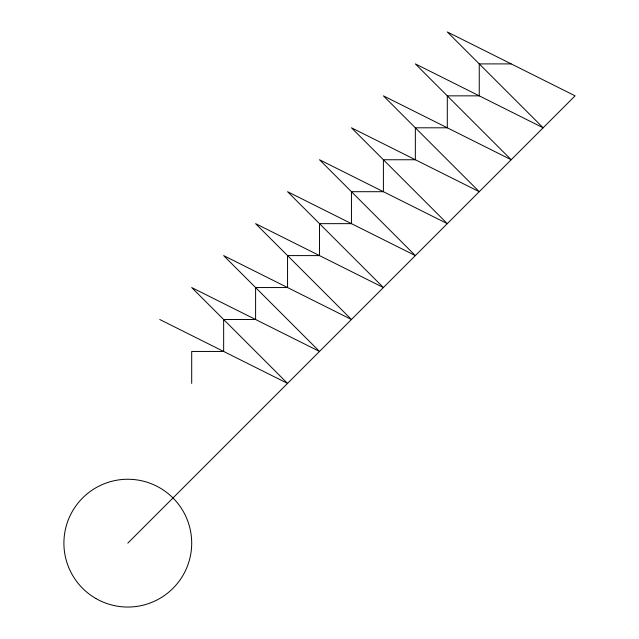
<?xml version="1.0" encoding="UTF-8"?>
<svg xmlns="http://www.w3.org/2000/svg" width="639" height="639" viewBox="0 0 639 639"><rect width="100%" height="100%" fill="white"/><g stroke="black" fill="none" stroke-linecap="round" stroke-linejoin="round"><path stroke-width="0.96" d="M127.8 543.15L575.1 95.85L447.3 31.95L543.15 127.8L415.35 63.9L511.2 159.75L383.4 95.85L479.25 191.7L351.45 127.8L447.3 223.65L319.5 159.75L415.35 255.6L287.55 191.7L383.4 287.55L255.6 223.65L351.45 319.5L223.65 255.6L319.5 351.45L191.7 287.55L287.55 383.4L159.75 319.5M511.2 63.9L479.25 63.9L479.25 95.85L447.3 95.85L447.3 127.8L415.35 127.8L415.35 159.75L383.4 159.75L383.4 191.7L351.45 191.7L351.45 223.65L319.5 223.65L319.5 255.6L287.55 255.6L287.55 287.55L255.6 287.55L255.6 319.5L223.65 319.5L223.65 351.45L191.7 351.45L191.7 383.4M95.85 598.487A63.9 63.9 0 0 0 191.7 543.15A63.9 63.9 0 0 0 95.85 487.813A63.9 63.9 0 0 0 95.85 598.487"/></g></svg>
